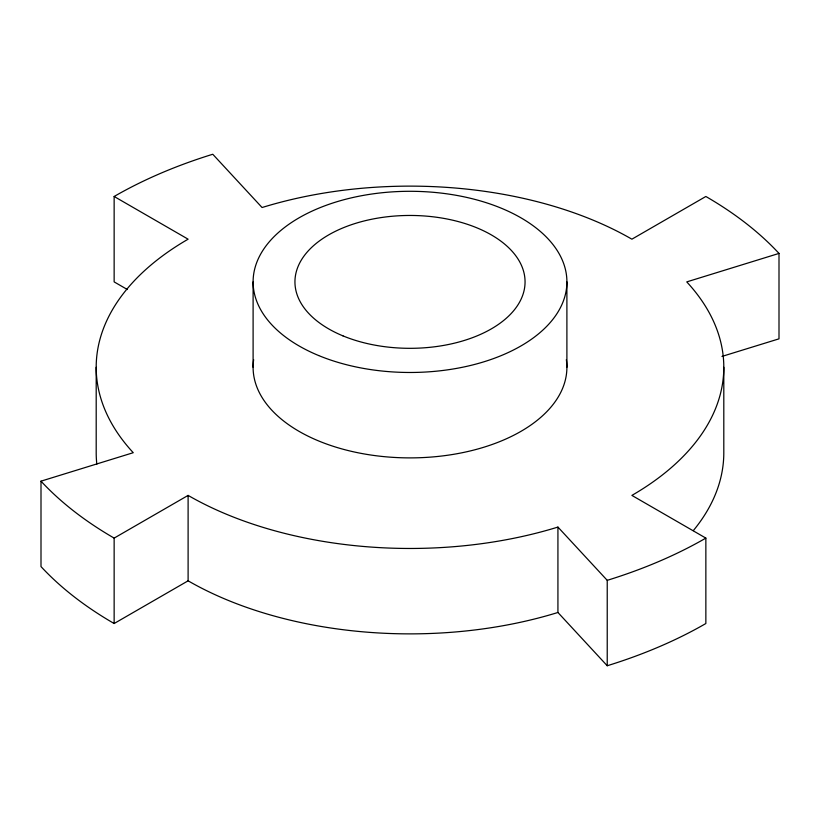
<?xml version="1.0" encoding="UTF-8"?>
<svg xmlns="http://www.w3.org/2000/svg" width="820" height="820" viewBox="0 0 820 820"><rect width="100%" height="100%" fill="white"/><g stroke="black" fill="none" stroke-linecap="round" stroke-linejoin="round"><path stroke-width="1.23" d="M607.23 665.748L557.928 612.478A313.804 181.169 0 0 1 188.108 580.816L114.144 623.518L114.144 538.104L188.108 495.403A313.804 181.169 0 0 0 557.928 527.076L607.23 580.334L607.23 665.748A418.405 241.562 0 0 0 705.856 623.518L705.856 538.104L631.892 495.403A313.804 181.169 0 0 0 686.75 281.895L779 253.421L779 338.834L721.948 356.433M114.144 623.518A418.405 241.562 0 0 1 41 566.579L41 481.166L133.25 452.702A313.804 181.169 0 0 1 188.108 239.184L114.144 196.482L114.144 281.895L127.387 289.542M723.804 367.298L723.804 452.702A313.804 181.169 0 0 1 693.289 530.643M566.897 281.885L566.897 367.298M557.928 527.076L557.928 612.478M253.103 281.885L253.103 367.298M188.108 495.403L188.108 580.816M96.196 367.298L96.196 452.702A313.804 181.169 0 0 0 96.821 464.13M705.856 538.104A418.405 241.562 0 0 1 607.23 580.334M114.144 538.104A418.405 241.562 0 0 1 41 481.166M114.144 196.482A418.405 241.562 0 0 1 212.769 154.252L262.072 207.522A313.804 181.169 0 0 1 631.892 239.184L705.856 196.482A418.405 241.562 0 0 1 779 253.421M566.343 359.683A156.897 90.589 0 0 1 410 457.888A156.897 90.589 0 0 1 253.657 359.683M342.975 335.882A115.056 66.43 0 0 0 524.503 288.404A115.056 66.43 0 0 0 362.512 221.379A115.056 66.43 0 0 0 342.975 335.882M318.611 355.521A156.897 90.589 0 0 0 566.149 290.772A156.897 90.589 0 0 0 345.24 199.373A156.897 90.589 0 0 0 318.611 355.521"/></g></svg>
